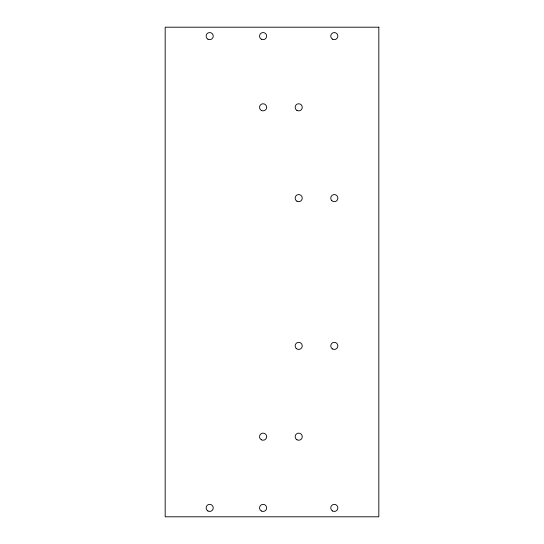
<?xml version="1.0" encoding="UTF-8"?>
<svg xmlns="http://www.w3.org/2000/svg" width="544" height="544" viewBox="0 0 544 544"><rect width="100%" height="100%" fill="white"/><g stroke="black" fill="none" stroke-linecap="round" stroke-linejoin="round"><path stroke-width="0.82" d="M378.821 27.2L165.179 27.2L165.179 516.8L378.821 516.8L378.821 27.2M207.91 39.188A3.563 3.563 0 0 0 213.248 36.101A3.563 3.563 0 0 0 207.91 33.021A3.563 3.563 0 0 0 207.91 39.188M207.91 510.979A3.563 3.563 0 0 0 213.248 507.899A3.563 3.563 0 0 0 207.91 504.812A3.563 3.563 0 0 0 207.91 510.979M261.317 439.77A3.563 3.563 0 0 0 266.662 436.682A3.563 3.563 0 0 0 261.317 433.602A3.563 3.563 0 0 0 261.317 439.77M332.534 510.979A3.563 3.563 0 0 0 337.872 507.899A3.563 3.563 0 0 0 332.534 504.812A3.563 3.563 0 0 0 332.534 510.979M332.534 348.969A3.563 3.563 0 0 0 337.872 345.882A3.563 3.563 0 0 0 332.534 342.802A3.563 3.563 0 0 0 332.534 348.969M331.792 200.634A3.563 3.563 0 0 0 337.749 199.036A3.563 3.563 0 0 0 333.39 194.677A3.563 3.563 0 0 0 331.792 200.634M261.317 510.979A3.563 3.563 0 0 0 266.662 507.899A3.563 3.563 0 0 0 261.317 504.812A3.563 3.563 0 0 0 261.317 510.979M296.188 348.405A3.563 3.563 0 0 0 302.144 346.807A3.563 3.563 0 0 0 297.786 342.448A3.563 3.563 0 0 0 296.188 348.405M296.922 201.198A3.563 3.563 0 0 0 302.267 198.118A3.563 3.563 0 0 0 296.922 195.031A3.563 3.563 0 0 0 296.922 201.198M332.534 39.188A3.563 3.563 0 0 0 337.872 36.101A3.563 3.563 0 0 0 332.534 33.021A3.563 3.563 0 0 0 332.534 39.188M261.317 110.398A3.563 3.563 0 0 0 266.662 107.318A3.563 3.563 0 0 0 261.317 104.23A3.563 3.563 0 0 0 261.317 110.398M261.317 39.188A3.563 3.563 0 0 0 266.662 36.101A3.563 3.563 0 0 0 261.317 33.021A3.563 3.563 0 0 0 261.317 39.188M296.922 439.77A3.563 3.563 0 0 0 302.267 436.682A3.563 3.563 0 0 0 296.922 433.602A3.563 3.563 0 0 0 296.922 439.77M296.922 110.398A3.563 3.563 0 0 0 302.267 107.318A3.563 3.563 0 0 0 296.922 104.23A3.563 3.563 0 0 0 296.922 110.398"/></g></svg>
